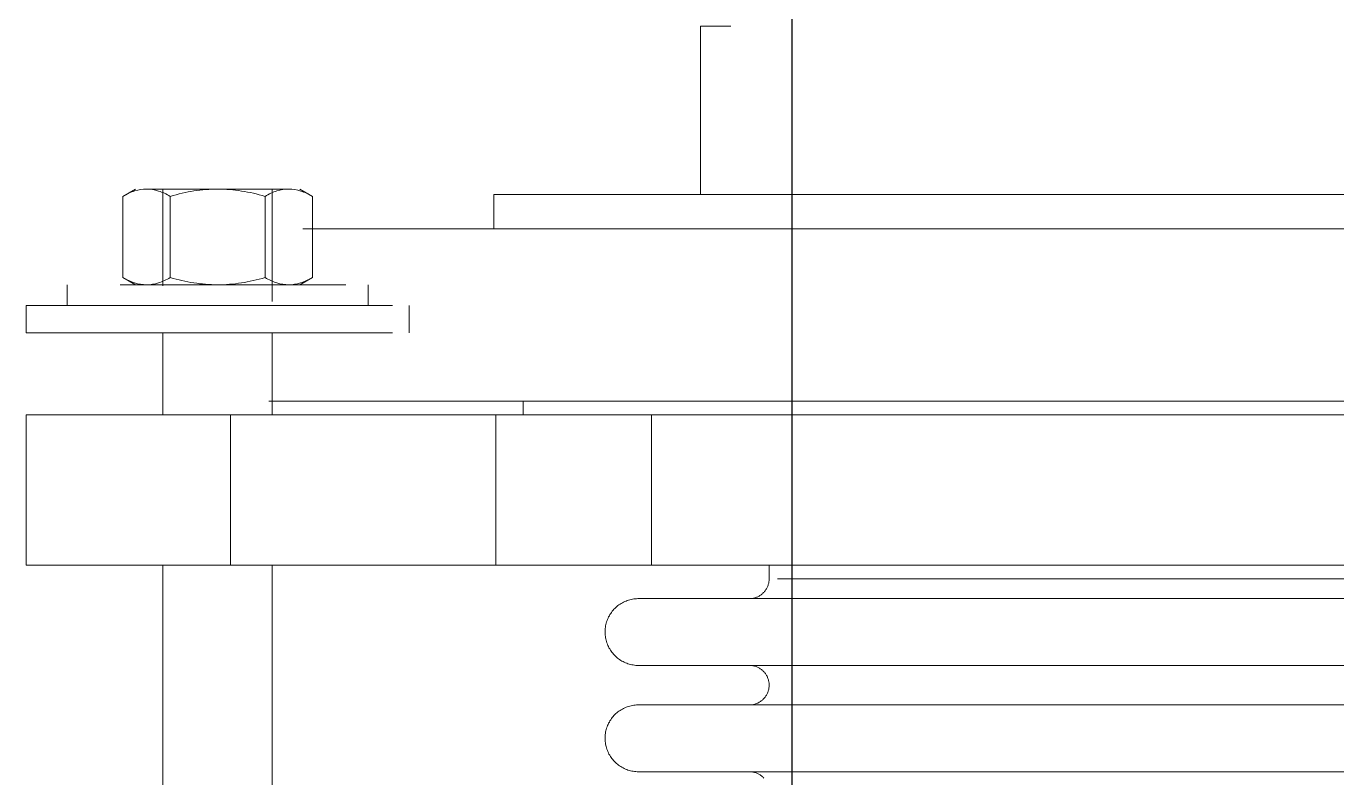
# Model space of a CAD drawing. Extents: x -76427 to 292734, y -42117 to 131250.
# Drawn here: x 12641.9 to 12794.1, y -36494.1 to -36406.8 of the extents above; entities that cross this region are included whole.
import ezdxf

# ---------------------------------------------------------------- set-up
doc = ezdxf.new("R2010")
doc.units = 0
doc.header["$LTSCALE"] = 10
for name, color, linetype, lineweight in [('XFM7P10PV$0$AP5B-SM-08-FNN-300-A(B)-LB1$0$A-GENM', 252, 'Continuous', 5), ('XFM7P10PV$0$AP5B-SM-08-FNN-300-A(B)-LB1$0$PVAC-SUS管', 252, 'Continuous', 5), ('XFM7P10PV$0$AP5B-SM-08-FNN-300-A(B)-LB1$0$PVAC-SUS管配件', 252, 'Continuous', 5), ('XFM7P10PV$0$AP5B-SM-08-FNN-300-A(B)-LB1$0$PVAC-SUS管附件', 252, 'Continuous', 5), ('XFM7P10PV$0$AP5B-SM-08-FNN-300-A(B)-LB1$0$管配件', 252, 'Continuous', 5), ('XFM7P10PV-200K$0$AP5B-SM-08-FNN-300-A(B)-LB1$0$A-GENM', 7, 'Continuous', 5), ('XFM7P10PV-200K$0$AP5B-SM-08-FNN-300-A(B)-LB1$0$PVAC-SUS管', 7, 'Continuous', 5), ('XFM7P10PV-200K$0$AP5B-SM-08-FNN-300-A(B)-LB1$0$PVAC-SUS管配件', 7, 'Continuous', 5), ('XFM7P10PV-200K$0$AP5B-SM-08-FNN-300-A(B)-LB1$0$PVAC-SUS管附件', 7, 'Continuous', 5), ('XFM7P10PV-200K$0$AP5B-SM-08-FNN-300-A(B)-LB1$0$管配件', 7, 'Continuous', 5)]:
    doc.layers.add(name, color=color, linetype=linetype, lineweight=lineweight)
doc.layers.add('XFM7P10PV$0$U-PV-PIPE-SUS', color=252, linetype='Continuous')
doc.layers.add('XFM7P10PV-200K$0$U-PV-PIPE-SUS', color=200, linetype='Continuous')

# ---------------------------------------------------------------- blocks, each defined once
blk = doc.blocks.new('XFM7P10PV-200K$0$AP5B-SM-08-FNN-300-A(B)-LB1$0$Flange_ JIS 10K - 標準-V21-LB1-PX-X')
at = {"layer": 'XFM7P10PV-200K$0$AP5B-SM-08-FNN-300-A(B)-LB1$0$管配件', "color": 216, "true_color": 0x800080}
for p, q in [((-4450.814, 15967.271), (-4450.814, 15966.871)), ((-4450.814, 15967.271), (-4439.999, 15967.271)), ((-4453.031, 15966.871), (-4439.999, 15966.871)), ((-4439.999, 15964.871), (-4453.426, 15964.871))]:
    blk.add_line(p, q, dxfattribs=at)
blk = doc.blocks.new('XFM7P10PV-200K$0$AP5B-SM-08-FNN-300-A(B)-LB1$0$不銹鋼軟接_150A - RFB-6x6-1677208-LB1-PX-X')
at = {"layer": 'XFM7P10PV-200K$0$AP5B-SM-08-FNN-300-A(B)-LB1$0$A-GENM', "color": 216, "true_color": 0x800080}
for p, q in [((-4454.974, 15967.334), (-4455.122, 15967.249)), ((-4454.847, 15967.334), (-4454.022, 15967.334)), ((-4454.661, 15967.334), (-4454.847, 15967.334)), ((-4454.657, 15967.334), (-4454.657, 15966.209)), ((-4454.339, 15967.334), (-4454.657, 15967.334)), ((-4454.657, 15967.334), (-4454.346, 15967.334)), ((-4454.339, 15967.334), (-4453.387, 15967.334)), ((-4454.297, 15967.334), (-4454.022, 15967.334)), ((-4454.022, 15967.334), (-4453.746, 15967.334)), ((-4454.022, 15967.334), (-4453.197, 15967.334)), ((-4453.699, 15967.334), (-4453.386, 15967.334)), ((-4453.387, 15966.03), (-4453.387, 15967.334)), ((-4453.197, 15967.334), (-4453.382, 15967.334)), ((-4452.922, 15967.249), (-4453.069, 15967.334)), ((-4455.122, 15966.307), (-4455.122, 15967.249)), ((-4454.572, 15967.249), (-4454.572, 15966.307)), ((-4453.472, 15967.249), (-4453.472, 15966.307)), ((-4452.922, 15967.249), (-4452.922, 15966.307)), ((-4455.122, 15966.307), (-4454.974, 15966.222)), ((-4453.069, 15966.222), (-4452.922, 15966.307)), ((-4455.768, 15966.222), (-4455.768, 15965.983)), ((-4453.812, 15966.222), (-4455.154, 15966.222)), ((-4454.276, 15966.222), (-4453.936, 15966.222)), ((-4454.022, 15966.222), (-4454.242, 15966.222)), ((-4454.022, 15966.222), (-4454.242, 15966.222)), ((-4453.746, 15966.222), (-4454.022, 15966.222)), ((-4453.224, 15966.222), (-4454.022, 15966.222)), ((-4453.936, 15966.222), (-4453.673, 15966.222)), ((-4452.534, 15966.222), (-4453.812, 15966.222)), ((-4453.386, 15966.222), (-4453.697, 15966.222)), ((-4453.651, 15966.222), (-4453.365, 15966.222)), ((-4453.307, 15966.222), (-4453.45, 15966.222)), ((-4453.383, 15966.222), (-4453.224, 15966.222)), ((-4453.35, 15966.222), (-4453.199, 15966.222)), ((-4452.275, 15965.983), (-4452.275, 15966.222)), ((-4456.244, 15965.983), (-4456.244, 15965.666)), ((-4455.662, 15965.983), (-4456.244, 15965.983)), ((-4455.896, 15965.983), (-4455.135, 15965.983)), ((-4451.99, 15965.983), (-4455.662, 15965.983)), ((-4455.154, 15965.983), (-4455.099, 15965.983)), ((-4451.799, 15965.666), (-4451.799, 15965.983)), ((-4456.244, 15965.666), (-4455.662, 15965.666)), ((-4455.278, 15965.666), (-4455.949, 15965.666)), ((-4455.662, 15965.666), (-4451.99, 15965.666)), ((-4454.657, 15965.666), (-4454.657, 15964.713)), ((-4453.387, 15964.713), (-4453.387, 15965.666)), ((-4450.476, 15964.871), (-4450.476, 15964.713)), ((-4456.244, 15964.713), (-4456.244, 15962.967)), ((-4453.872, 15964.713), (-4456.244, 15964.713)), ((-4450.791, 15964.713), (-4453.872, 15964.713)), ((-4453.872, 15964.713), (-4453.872, 15962.967)), ((-4448.986, 15964.713), (-4450.791, 15964.713)), ((-4450.791, 15964.713), (-4450.791, 15962.967)), ((-4431.826, 15964.714), (-4448.986, 15964.713)), ((-4448.986, 15964.713), (-4448.986, 15962.967)), ((-4456.244, 15962.967), (-4453.872, 15962.967)), ((-4454.657, 15962.967), (-4454.657, 15951.537)), ((-4453.872, 15962.967), (-4450.791, 15962.967)), ((-4453.387, 15951.537), (-4453.387, 15962.967)), ((-4450.791, 15962.967), (-4448.986, 15962.967)), ((-4448.986, 15962.967), (-4431.826, 15962.967)), ((-4447.619, 15962.967), (-4447.619, 15962.807)), ((-4447.522, 15962.807), (-4438.238, 15962.807)), ((-4441.055, 15962.578), (-4449.12, 15962.578)), ((-4449.12, 15961.802), (-4441.055, 15961.802)), ((-4441.055, 15961.344), (-4449.12, 15961.344)), ((-4449.12, 15960.568), (-4441.055, 15960.568))]:
    blk.add_line(p, q, dxfattribs=at)
at = {"layer": 'XFM7P10PV-200K$0$AP5B-SM-08-FNN-300-A(B)-LB1$0$A-GENM', "color": 216, "true_color": 0x800080, "flags": 128}
for points in [[(-4447.848, 15962.578), (-4447.839, 15962.578), (-4447.829, 15962.579), (-4447.82, 15962.58), (-4447.811, 15962.581), (-4447.802, 15962.583), (-4447.793, 15962.585), (-4447.784, 15962.587), (-4447.776, 15962.59), (-4447.767, 15962.593), (-4447.759, 15962.596), (-4447.75, 15962.6), (-4447.742, 15962.604), (-4447.734, 15962.608), (-4447.726, 15962.613), (-4447.718, 15962.618), (-4447.711, 15962.623), (-4447.704, 15962.629), (-4447.697, 15962.635), (-4447.69, 15962.641), (-4447.683, 15962.648), (-4447.677, 15962.654), (-4447.671, 15962.661), (-4447.665, 15962.668), (-4447.66, 15962.676), (-4447.655, 15962.683), (-4447.65, 15962.691), (-4447.646, 15962.699), (-4447.641, 15962.707), (-4447.638, 15962.716), (-4447.634, 15962.724), (-4447.631, 15962.733), (-4447.628, 15962.741), (-4447.626, 15962.75), (-4447.624, 15962.759), (-4447.622, 15962.768), (-4447.621, 15962.777), (-4447.62, 15962.786), (-4447.619, 15962.796), (-4447.619, 15962.805), (-4447.619, 15962.807)], [(-4449.136, 15961.802), (-4449.151, 15961.802), (-4449.167, 15961.803), (-4449.182, 15961.805), (-4449.197, 15961.807), (-4449.213, 15961.81), (-4449.228, 15961.813), (-4449.243, 15961.817), (-4449.258, 15961.822), (-4449.272, 15961.827), (-4449.287, 15961.833), (-4449.301, 15961.839), (-4449.315, 15961.846), (-4449.328, 15961.853), (-4449.342, 15961.861), (-4449.355, 15961.87), (-4449.367, 15961.879), (-4449.38, 15961.888), (-4449.391, 15961.898), (-4449.403, 15961.909), (-4449.414, 15961.92), (-4449.424, 15961.931), (-4449.435, 15961.943), (-4449.444, 15961.955), (-4449.453, 15961.967), (-4449.462, 15961.98), (-4449.47, 15961.994), (-4449.478, 15962.007), (-4449.485, 15962.021), (-4449.491, 15962.035), (-4449.497, 15962.049), (-4449.503, 15962.064), (-4449.507, 15962.079), (-4449.511, 15962.094), (-4449.515, 15962.109), (-4449.518, 15962.124), (-4449.52, 15962.139), (-4449.522, 15962.155), (-4449.523, 15962.17), (-4449.524, 15962.186), (-4449.523, 15962.201), (-4449.523, 15962.217), (-4449.521, 15962.232), (-4449.519, 15962.248), (-4449.517, 15962.263), (-4449.513, 15962.278), (-4449.51, 15962.293), (-4449.505, 15962.308), (-4449.5, 15962.323), (-4449.495, 15962.337), (-4449.488, 15962.351), (-4449.482, 15962.365), (-4449.474, 15962.379), (-4449.467, 15962.393), (-4449.458, 15962.406), (-4449.449, 15962.418), (-4449.44, 15962.431), (-4449.43, 15962.443), (-4449.42, 15962.454), (-4449.409, 15962.465), (-4449.398, 15962.476), (-4449.386, 15962.486), (-4449.374, 15962.496), (-4449.362, 15962.505), (-4449.349, 15962.514), (-4449.336, 15962.522), (-4449.322, 15962.53), (-4449.308, 15962.537), (-4449.294, 15962.544), (-4449.28, 15962.55), (-4449.266, 15962.556), (-4449.251, 15962.56), (-4449.236, 15962.565), (-4449.221, 15962.568), (-4449.206, 15962.572), (-4449.19, 15962.574), (-4449.175, 15962.576), (-4449.159, 15962.577), (-4449.144, 15962.578), (-4449.136, 15962.578)], [(-4440.791, 15962.578), (-4441.154, 15962.578), (-4441.516, 15962.578), (-4441.875, 15962.578), (-4442.231, 15962.578), (-4442.584, 15962.578), (-4442.932, 15962.578), (-4443.276, 15962.578), (-4443.614, 15962.578), (-4443.947, 15962.578), (-4444.273, 15962.578), (-4444.593, 15962.578), (-4444.905, 15962.578), (-4445.209, 15962.578), (-4445.505, 15962.578), (-4445.792, 15962.578), (-4446.07, 15962.578), (-4446.338, 15962.578), (-4446.596, 15962.578), (-4446.844, 15962.578), (-4447.08, 15962.578), (-4447.306, 15962.578), (-4447.519, 15962.578), (-4447.721, 15962.578), (-4447.91, 15962.578), (-4448.086, 15962.578), (-4448.25, 15962.578), (-4448.4, 15962.578), (-4448.537, 15962.578), (-4448.66, 15962.578), (-4448.77, 15962.578), (-4448.865, 15962.578), (-4448.946, 15962.578), (-4449.013, 15962.578), (-4449.065, 15962.578), (-4449.103, 15962.578), (-4449.127, 15962.578), (-4449.136, 15962.578)], [(-4449.136, 15962.578), (-4449.128, 15962.578), (-4449.106, 15962.578), (-4449.07, 15962.578), (-4449.019, 15962.578), (-4448.953, 15962.578), (-4448.874, 15962.578), (-4448.78, 15962.578), (-4448.672, 15962.578), (-4448.55, 15962.578), (-4448.414, 15962.578), (-4448.265, 15962.578), (-4448.103, 15962.578), (-4447.928, 15962.578), (-4447.74, 15962.578), (-4447.54, 15962.578), (-4447.327, 15962.578)], [(-4447.653, 15961.802), (-4447.847, 15961.802), (-4448.027, 15961.802), (-4448.195, 15961.802), (-4448.35, 15961.802), (-4448.492, 15961.802), (-4448.62, 15961.802), (-4448.734, 15961.802), (-4448.834, 15961.802), (-4448.92, 15961.802), (-4448.992, 15961.802), (-4449.049, 15961.802), (-4449.092, 15961.802), (-4449.12, 15961.802), (-4449.134, 15961.802), (-4449.136, 15961.802)], [(-4449.136, 15961.802), (-4449.128, 15961.802), (-4449.106, 15961.802), (-4449.07, 15961.802), (-4449.019, 15961.802), (-4448.953, 15961.802), (-4448.874, 15961.802), (-4448.78, 15961.802), (-4448.672, 15961.802), (-4448.55, 15961.802), (-4448.414, 15961.802), (-4448.265, 15961.802), (-4448.103, 15961.802), (-4447.928, 15961.802), (-4447.74, 15961.802), (-4447.54, 15961.802), (-4447.327, 15961.802), (-4447.103, 15961.802), (-4446.868, 15961.802), (-4446.621, 15961.802), (-4446.364, 15961.802), (-4446.097, 15961.802), (-4445.82, 15961.802), (-4445.534, 15961.802), (-4445.239, 15961.802), (-4444.935, 15961.802), (-4444.624, 15961.802), (-4444.305, 15961.802), (-4443.979, 15961.802), (-4443.647, 15961.802), (-4443.309, 15961.802), (-4442.966, 15961.802), (-4442.618, 15961.802), (-4442.266, 15961.802), (-4441.91, 15961.802), (-4441.552, 15961.802), (-4441.19, 15961.802), (-4440.827, 15961.802)], [(-4447.848, 15961.344), (-4447.839, 15961.344), (-4447.829, 15961.344), (-4447.82, 15961.345), (-4447.811, 15961.346), (-4447.802, 15961.348), (-4447.793, 15961.35), (-4447.784, 15961.352), (-4447.776, 15961.355), (-4447.767, 15961.358), (-4447.759, 15961.362), (-4447.75, 15961.365), (-4447.742, 15961.369), (-4447.734, 15961.374), (-4447.726, 15961.379), (-4447.718, 15961.384), (-4447.711, 15961.389), (-4447.704, 15961.395), (-4447.697, 15961.4), (-4447.69, 15961.407), (-4447.683, 15961.413), (-4447.677, 15961.42), (-4447.671, 15961.427), (-4447.665, 15961.434), (-4447.66, 15961.441), (-4447.655, 15961.449), (-4447.65, 15961.457), (-4447.646, 15961.465), (-4447.641, 15961.473), (-4447.638, 15961.481), (-4447.634, 15961.49), (-4447.631, 15961.498), (-4447.628, 15961.507), (-4447.626, 15961.516), (-4447.624, 15961.525), (-4447.622, 15961.534), (-4447.621, 15961.543), (-4447.62, 15961.552), (-4447.619, 15961.561), (-4447.619, 15961.57), (-4447.619, 15961.579), (-4447.619, 15961.589), (-4447.62, 15961.598), (-4447.621, 15961.607), (-4447.623, 15961.616), (-4447.625, 15961.625), (-4447.627, 15961.634), (-4447.629, 15961.643), (-4447.632, 15961.651), (-4447.636, 15961.66), (-4447.639, 15961.668), (-4447.643, 15961.676), (-4447.648, 15961.685), (-4447.652, 15961.692), (-4447.657, 15961.7), (-4447.662, 15961.708), (-4447.668, 15961.715), (-4447.674, 15961.722), (-4447.68, 15961.729), (-4447.686, 15961.735), (-4447.693, 15961.742), (-4447.7, 15961.748), (-4447.707, 15961.754), (-4447.714, 15961.759), (-4447.722, 15961.764), (-4447.73, 15961.769), (-4447.738, 15961.774), (-4447.746, 15961.778), (-4447.754, 15961.782), (-4447.762, 15961.786), (-4447.771, 15961.789), (-4447.78, 15961.792), (-4447.789, 15961.794), (-4447.797, 15961.796), (-4447.806, 15961.798), (-4447.815, 15961.8), (-4447.825, 15961.801), (-4447.834, 15961.802), (-4447.843, 15961.802), (-4447.848, 15961.802)], [(-4449.136, 15960.568), (-4449.151, 15960.568), (-4449.167, 15960.569), (-4449.182, 15960.57), (-4449.197, 15960.573), (-4449.213, 15960.575), (-4449.228, 15960.579), (-4449.243, 15960.583), (-4449.258, 15960.587), (-4449.272, 15960.592), (-4449.287, 15960.598), (-4449.301, 15960.605), (-4449.315, 15960.611), (-4449.328, 15960.619), (-4449.342, 15960.627), (-4449.355, 15960.635), (-4449.367, 15960.644), (-4449.38, 15960.654), (-4449.391, 15960.664), (-4449.403, 15960.674), (-4449.414, 15960.685), (-4449.424, 15960.697), (-4449.435, 15960.708), (-4449.444, 15960.721), (-4449.453, 15960.733), (-4449.462, 15960.746), (-4449.47, 15960.759), (-4449.478, 15960.773), (-4449.485, 15960.787), (-4449.491, 15960.801), (-4449.497, 15960.815), (-4449.503, 15960.83), (-4449.507, 15960.844), (-4449.511, 15960.859), (-4449.515, 15960.874), (-4449.518, 15960.89), (-4449.52, 15960.905), (-4449.522, 15960.92), (-4449.523, 15960.936), (-4449.524, 15960.951), (-4449.523, 15960.967), (-4449.523, 15960.982), (-4449.521, 15960.998), (-4449.519, 15961.013), (-4449.517, 15961.029), (-4449.513, 15961.044), (-4449.51, 15961.059), (-4449.505, 15961.074), (-4449.5, 15961.088), (-4449.495, 15961.103), (-4449.488, 15961.117), (-4449.482, 15961.131), (-4449.474, 15961.145), (-4449.467, 15961.158), (-4449.458, 15961.171), (-4449.449, 15961.184), (-4449.44, 15961.196), (-4449.43, 15961.208), (-4449.42, 15961.22), (-4449.409, 15961.231), (-4449.398, 15961.242), (-4449.386, 15961.252), (-4449.374, 15961.262), (-4449.362, 15961.271), (-4449.349, 15961.28), (-4449.336, 15961.288), (-4449.322, 15961.296), (-4449.308, 15961.303), (-4449.294, 15961.31), (-4449.28, 15961.316), (-4449.266, 15961.321), (-4449.251, 15961.326), (-4449.236, 15961.33), (-4449.221, 15961.334), (-4449.206, 15961.337), (-4449.19, 15961.34), (-4449.175, 15961.342), (-4449.159, 15961.343), (-4449.144, 15961.343), (-4449.136, 15961.344)], [(-4440.791, 15961.344), (-4441.154, 15961.344), (-4441.516, 15961.344), (-4441.875, 15961.344), (-4442.231, 15961.344), (-4442.584, 15961.344), (-4442.932, 15961.344), (-4443.276, 15961.344), (-4443.614, 15961.344), (-4443.947, 15961.344), (-4444.273, 15961.344), (-4444.593, 15961.344), (-4444.905, 15961.344), (-4445.209, 15961.344), (-4445.505, 15961.344), (-4445.792, 15961.344), (-4446.07, 15961.344), (-4446.338, 15961.344), (-4446.596, 15961.344), (-4446.844, 15961.344), (-4447.08, 15961.344), (-4447.306, 15961.344), (-4447.519, 15961.344), (-4447.721, 15961.344), (-4447.91, 15961.344), (-4448.086, 15961.344), (-4448.25, 15961.344), (-4448.4, 15961.344), (-4448.537, 15961.344), (-4448.66, 15961.344), (-4448.77, 15961.344), (-4448.865, 15961.344), (-4448.946, 15961.344), (-4449.013, 15961.344), (-4449.065, 15961.344), (-4449.103, 15961.344), (-4449.127, 15961.344), (-4449.136, 15961.344)], [(-4449.136, 15961.344), (-4449.128, 15961.344), (-4449.106, 15961.344), (-4449.07, 15961.344), (-4449.019, 15961.344), (-4448.953, 15961.344), (-4448.874, 15961.344), (-4448.78, 15961.344), (-4448.672, 15961.344), (-4448.55, 15961.344), (-4448.414, 15961.344), (-4448.265, 15961.344), (-4448.103, 15961.344), (-4447.928, 15961.344), (-4447.74, 15961.344)], [(-4447.653, 15960.568), (-4447.847, 15960.568), (-4448.027, 15960.568), (-4448.195, 15960.568), (-4448.35, 15960.568), (-4448.492, 15960.568), (-4448.62, 15960.568), (-4448.734, 15960.568), (-4448.834, 15960.568), (-4448.92, 15960.568), (-4448.992, 15960.568), (-4449.049, 15960.568), (-4449.092, 15960.568), (-4449.12, 15960.568), (-4449.134, 15960.568), (-4449.136, 15960.568)], [(-4449.136, 15960.568), (-4449.128, 15960.568), (-4449.106, 15960.568), (-4449.07, 15960.568), (-4449.019, 15960.568), (-4448.953, 15960.568), (-4448.874, 15960.568), (-4448.78, 15960.568), (-4448.672, 15960.568), (-4448.55, 15960.568), (-4448.414, 15960.568), (-4448.265, 15960.568), (-4448.103, 15960.568), (-4447.928, 15960.568), (-4447.74, 15960.568), (-4447.54, 15960.568), (-4447.327, 15960.568), (-4447.103, 15960.568), (-4446.868, 15960.568), (-4446.621, 15960.568), (-4446.364, 15960.568), (-4446.097, 15960.568), (-4445.82, 15960.568), (-4445.534, 15960.568), (-4445.239, 15960.568), (-4444.935, 15960.568), (-4444.624, 15960.568), (-4444.305, 15960.568), (-4443.979, 15960.568), (-4443.647, 15960.568), (-4443.309, 15960.568), (-4442.966, 15960.568), (-4442.618, 15960.568), (-4442.266, 15960.568), (-4441.91, 15960.568), (-4441.552, 15960.568), (-4441.19, 15960.568), (-4440.827, 15960.568)], [(-4447.68, 15960.494), (-4447.686, 15960.501), (-4447.693, 15960.507), (-4447.7, 15960.513), (-4447.707, 15960.519), (-4447.714, 15960.525), (-4447.722, 15960.53), (-4447.73, 15960.535), (-4447.738, 15960.539), (-4447.746, 15960.544), (-4447.754, 15960.548), (-4447.762, 15960.551), (-4447.771, 15960.554), (-4447.78, 15960.557), (-4447.789, 15960.56), (-4447.797, 15960.562), (-4447.806, 15960.564), (-4447.815, 15960.565), (-4447.825, 15960.566), (-4447.834, 15960.567), (-4447.843, 15960.568), (-4447.848, 15960.568)]]:
    blk.add_lwpolyline(points, dxfattribs=at)
at = {"layer": 'XFM7P10PV-200K$0$AP5B-SM-08-FNN-300-A(B)-LB1$0$A-GENM', "color": 216, "true_color": 0x800080}
for points in [[(-4455.122, 15967.249), (-4455.076, 15967.277), (-4454.985, 15967.318), (-4454.893, 15967.333), (-4454.847, 15967.334)], [(-4454.847, 15967.334), (-4454.8, 15967.333), (-4454.707, 15967.318), (-4454.616, 15967.276), (-4454.572, 15967.249)], [(-4454.572, 15967.249), (-4454.48, 15967.277), (-4454.298, 15967.318), (-4454.114, 15967.333), (-4454.022, 15967.334)], [(-4454.022, 15967.334), (-4453.928, 15967.333), (-4453.743, 15967.318), (-4453.561, 15967.276), (-4453.472, 15967.249)], [(-4453.472, 15967.249), (-4453.426, 15967.277), (-4453.335, 15967.318), (-4453.243, 15967.333), (-4453.197, 15967.334)], [(-4453.197, 15967.334), (-4453.15, 15967.333), (-4453.057, 15967.318), (-4452.967, 15967.276), (-4452.922, 15967.249)], [(-4454.847, 15966.222), (-4454.893, 15966.223), (-4454.986, 15966.238), (-4455.077, 15966.279), (-4455.122, 15966.307)], [(-4454.572, 15966.307), (-4454.617, 15966.279), (-4454.709, 15966.238), (-4454.801, 15966.222), (-4454.847, 15966.222)], [(-4454.022, 15966.222), (-4454.115, 15966.223), (-4454.301, 15966.238), (-4454.482, 15966.279), (-4454.572, 15966.307)], [(-4453.472, 15966.307), (-4453.563, 15966.279), (-4453.746, 15966.238), (-4453.93, 15966.222), (-4454.022, 15966.222)], [(-4453.197, 15966.222), (-4453.244, 15966.223), (-4453.336, 15966.238), (-4453.427, 15966.279), (-4453.472, 15966.307)], [(-4452.922, 15966.307), (-4452.967, 15966.279), (-4453.059, 15966.238), (-4453.151, 15966.222), (-4453.197, 15966.222)]]:
    blk.add_open_spline(points, degree=3, dxfattribs=at)
blk = doc.blocks.new('XFM7P10PV-200K$0$AP5B-SM-08-FNN-300-A(B)-LB1$0$不銹鋼軟接_150A - 標準-1677211-LB1-PX-X')
blk.add_blockref('XFM7P10PV-200K$0$AP5B-SM-08-FNN-300-A(B)-LB1$0$不銹鋼軟接_150A - RFB-6x6-1677208-LB1-PX-X', (0, 0))
blk = doc.blocks.new('XFM7P10PV-200K')
at = {"layer": 'XFM7P10PV-200K$0$AP5B-SM-08-FNN-300-A(B)-LB1$0$PVAC-SUS管', "color": 216, "true_color": 0x800080}
for q in [(12720.2, -36426.33, 0), (12723.72, -36406.79, 0)]:
    blk.add_line((12720.2, -36406.79, 0), q, dxfattribs=at)
at = {"layer": 'XFM7P10PV-200K$0$U-PV-PIPE-SUS'}
blk.add_line((12730.84, -36782.37), (12730.84, -36114.29), dxfattribs=at)
at = {"layer": 'XFM7P10PV-200K$0$AP5B-SM-08-FNN-300-A(B)-LB1$0$PVAC-SUS管配件', "color": 216, "true_color": 0x800080, "xscale": 10, "yscale": 10, "zscale": 10}
blk.add_blockref('XFM7P10PV-200K$0$AP5B-SM-08-FNN-300-A(B)-LB1$0$Flange_ JIS 10K - 標準-V21-LB1-PX-X', (57204.34, -196099.04, 0), dxfattribs=at)
at = {"layer": 'XFM7P10PV-200K$0$AP5B-SM-08-FNN-300-A(B)-LB1$0$PVAC-SUS管附件', "color": 216, "true_color": 0x800080, "xscale": 10, "yscale": 10, "zscale": 10}
blk.add_blockref('XFM7P10PV-200K$0$AP5B-SM-08-FNN-300-A(B)-LB1$0$不銹鋼軟接_150A - 標準-1677211-LB1-PX-X', (57204.34, -196099.04, 0), dxfattribs=at)
blk = doc.blocks.new('XFM7P10PV$0$AP5B-SM-08-FNN-300-A(B)-LB1$0$Flange_ JIS 10K - 標準-V21-LB1-PX-X')
at = {"layer": 'XFM7P10PV$0$AP5B-SM-08-FNN-300-A(B)-LB1$0$管配件', "color": 216, "true_color": 0x800080}
for p, q in [((-4450.814, 15967.271), (-4450.814, 15966.871)), ((-4450.814, 15967.271), (-4439.999, 15967.271)), ((-4453.031, 15966.871), (-4439.999, 15966.871)), ((-4439.999, 15964.871), (-4453.426, 15964.871))]:
    blk.add_line(p, q, dxfattribs=at)
blk = doc.blocks.new('XFM7P10PV$0$AP5B-SM-08-FNN-300-A(B)-LB1$0$不銹鋼軟接_150A - RFB-6x6-1677208-LB1-PX-X')
at = {"layer": 'XFM7P10PV$0$AP5B-SM-08-FNN-300-A(B)-LB1$0$A-GENM', "color": 216, "true_color": 0x800080}
for p, q in [((-4454.974, 15967.334), (-4455.122, 15967.249)), ((-4454.847, 15967.334), (-4454.022, 15967.334)), ((-4454.661, 15967.334), (-4454.847, 15967.334)), ((-4454.657, 15967.334), (-4454.657, 15966.209)), ((-4454.339, 15967.334), (-4454.657, 15967.334)), ((-4454.657, 15967.334), (-4454.346, 15967.334)), ((-4454.339, 15967.334), (-4453.387, 15967.334)), ((-4454.297, 15967.334), (-4454.022, 15967.334)), ((-4454.022, 15967.334), (-4453.746, 15967.334)), ((-4454.022, 15967.334), (-4453.197, 15967.334)), ((-4453.699, 15967.334), (-4453.386, 15967.334)), ((-4453.387, 15966.03), (-4453.387, 15967.334)), ((-4453.197, 15967.334), (-4453.382, 15967.334)), ((-4452.922, 15967.249), (-4453.069, 15967.334)), ((-4455.122, 15966.307), (-4455.122, 15967.249)), ((-4454.572, 15967.249), (-4454.572, 15966.307)), ((-4453.472, 15967.249), (-4453.472, 15966.307)), ((-4452.922, 15967.249), (-4452.922, 15966.307)), ((-4455.122, 15966.307), (-4454.974, 15966.222)), ((-4453.069, 15966.222), (-4452.922, 15966.307)), ((-4455.768, 15966.222), (-4455.768, 15965.983)), ((-4453.812, 15966.222), (-4455.154, 15966.222)), ((-4454.276, 15966.222), (-4453.936, 15966.222)), ((-4454.022, 15966.222), (-4454.242, 15966.222)), ((-4454.022, 15966.222), (-4454.242, 15966.222)), ((-4453.746, 15966.222), (-4454.022, 15966.222)), ((-4453.224, 15966.222), (-4454.022, 15966.222)), ((-4453.936, 15966.222), (-4453.673, 15966.222)), ((-4452.534, 15966.222), (-4453.812, 15966.222)), ((-4453.386, 15966.222), (-4453.697, 15966.222)), ((-4453.651, 15966.222), (-4453.365, 15966.222)), ((-4453.307, 15966.222), (-4453.45, 15966.222)), ((-4453.383, 15966.222), (-4453.224, 15966.222)), ((-4453.35, 15966.222), (-4453.199, 15966.222)), ((-4452.275, 15965.983), (-4452.275, 15966.222)), ((-4456.244, 15965.983), (-4456.244, 15965.666)), ((-4455.662, 15965.983), (-4456.244, 15965.983)), ((-4455.896, 15965.983), (-4455.135, 15965.983)), ((-4451.99, 15965.983), (-4455.662, 15965.983)), ((-4455.154, 15965.983), (-4455.099, 15965.983)), ((-4451.799, 15965.666), (-4451.799, 15965.983)), ((-4456.244, 15965.666), (-4455.662, 15965.666)), ((-4455.278, 15965.666), (-4455.949, 15965.666)), ((-4455.662, 15965.666), (-4451.99, 15965.666)), ((-4454.657, 15965.666), (-4454.657, 15964.713)), ((-4453.387, 15964.713), (-4453.387, 15965.666)), ((-4450.476, 15964.871), (-4450.476, 15964.713)), ((-4456.244, 15964.713), (-4456.244, 15962.967)), ((-4453.872, 15964.713), (-4456.244, 15964.713)), ((-4450.791, 15964.713), (-4453.872, 15964.713)), ((-4453.872, 15964.713), (-4453.872, 15962.967)), ((-4448.986, 15964.713), (-4450.791, 15964.713)), ((-4450.791, 15964.713), (-4450.791, 15962.967)), ((-4431.826, 15964.714), (-4448.986, 15964.713)), ((-4448.986, 15964.713), (-4448.986, 15962.967)), ((-4456.244, 15962.967), (-4453.872, 15962.967)), ((-4454.657, 15962.967), (-4454.657, 15951.537)), ((-4453.872, 15962.967), (-4450.791, 15962.967)), ((-4453.387, 15951.537), (-4453.387, 15962.967)), ((-4450.791, 15962.967), (-4448.986, 15962.967)), ((-4448.986, 15962.967), (-4431.826, 15962.967)), ((-4447.619, 15962.967), (-4447.619, 15962.807)), ((-4447.522, 15962.807), (-4438.238, 15962.807)), ((-4441.055, 15962.578), (-4449.12, 15962.578)), ((-4449.12, 15961.802), (-4441.055, 15961.802)), ((-4441.055, 15961.344), (-4449.12, 15961.344)), ((-4449.12, 15960.568), (-4441.055, 15960.568))]:
    blk.add_line(p, q, dxfattribs=at)
at = {"layer": 'XFM7P10PV$0$AP5B-SM-08-FNN-300-A(B)-LB1$0$A-GENM', "color": 216, "true_color": 0x800080, "flags": 128}
for points in [[(-4447.848, 15962.578), (-4447.839, 15962.578), (-4447.829, 15962.579), (-4447.82, 15962.58), (-4447.811, 15962.581), (-4447.802, 15962.583), (-4447.793, 15962.585), (-4447.784, 15962.587), (-4447.776, 15962.59), (-4447.767, 15962.593), (-4447.759, 15962.596), (-4447.75, 15962.6), (-4447.742, 15962.604), (-4447.734, 15962.608), (-4447.726, 15962.613), (-4447.718, 15962.618), (-4447.711, 15962.623), (-4447.704, 15962.629), (-4447.697, 15962.635), (-4447.69, 15962.641), (-4447.683, 15962.648), (-4447.677, 15962.654), (-4447.671, 15962.661), (-4447.665, 15962.668), (-4447.66, 15962.676), (-4447.655, 15962.683), (-4447.65, 15962.691), (-4447.646, 15962.699), (-4447.641, 15962.707), (-4447.638, 15962.716), (-4447.634, 15962.724), (-4447.631, 15962.733), (-4447.628, 15962.741), (-4447.626, 15962.75), (-4447.624, 15962.759), (-4447.622, 15962.768), (-4447.621, 15962.777), (-4447.62, 15962.786), (-4447.619, 15962.796), (-4447.619, 15962.805), (-4447.619, 15962.807)], [(-4449.136, 15961.802), (-4449.151, 15961.802), (-4449.167, 15961.803), (-4449.182, 15961.805), (-4449.197, 15961.807), (-4449.213, 15961.81), (-4449.228, 15961.813), (-4449.243, 15961.817), (-4449.258, 15961.822), (-4449.272, 15961.827), (-4449.287, 15961.833), (-4449.301, 15961.839), (-4449.315, 15961.846), (-4449.328, 15961.853), (-4449.342, 15961.861), (-4449.355, 15961.87), (-4449.367, 15961.879), (-4449.38, 15961.888), (-4449.391, 15961.898), (-4449.403, 15961.909), (-4449.414, 15961.92), (-4449.424, 15961.931), (-4449.435, 15961.943), (-4449.444, 15961.955), (-4449.453, 15961.967), (-4449.462, 15961.98), (-4449.47, 15961.994), (-4449.478, 15962.007), (-4449.485, 15962.021), (-4449.491, 15962.035), (-4449.497, 15962.049), (-4449.503, 15962.064), (-4449.507, 15962.079), (-4449.511, 15962.094), (-4449.515, 15962.109), (-4449.518, 15962.124), (-4449.52, 15962.139), (-4449.522, 15962.155), (-4449.523, 15962.17), (-4449.524, 15962.186), (-4449.523, 15962.201), (-4449.523, 15962.217), (-4449.521, 15962.232), (-4449.519, 15962.248), (-4449.517, 15962.263), (-4449.513, 15962.278), (-4449.51, 15962.293), (-4449.505, 15962.308), (-4449.5, 15962.323), (-4449.495, 15962.337), (-4449.488, 15962.351), (-4449.482, 15962.365), (-4449.474, 15962.379), (-4449.467, 15962.393), (-4449.458, 15962.406), (-4449.449, 15962.418), (-4449.44, 15962.431), (-4449.43, 15962.443), (-4449.42, 15962.454), (-4449.409, 15962.465), (-4449.398, 15962.476), (-4449.386, 15962.486), (-4449.374, 15962.496), (-4449.362, 15962.505), (-4449.349, 15962.514), (-4449.336, 15962.522), (-4449.322, 15962.53), (-4449.308, 15962.537), (-4449.294, 15962.544), (-4449.28, 15962.55), (-4449.266, 15962.556), (-4449.251, 15962.56), (-4449.236, 15962.565), (-4449.221, 15962.568), (-4449.206, 15962.572), (-4449.19, 15962.574), (-4449.175, 15962.576), (-4449.159, 15962.577), (-4449.144, 15962.578), (-4449.136, 15962.578)], [(-4440.791, 15962.578), (-4441.154, 15962.578), (-4441.516, 15962.578), (-4441.875, 15962.578), (-4442.231, 15962.578), (-4442.584, 15962.578), (-4442.932, 15962.578), (-4443.276, 15962.578), (-4443.614, 15962.578), (-4443.947, 15962.578), (-4444.273, 15962.578), (-4444.593, 15962.578), (-4444.905, 15962.578), (-4445.209, 15962.578), (-4445.505, 15962.578), (-4445.792, 15962.578), (-4446.07, 15962.578), (-4446.338, 15962.578), (-4446.596, 15962.578), (-4446.844, 15962.578), (-4447.08, 15962.578), (-4447.306, 15962.578), (-4447.519, 15962.578), (-4447.721, 15962.578), (-4447.91, 15962.578), (-4448.086, 15962.578), (-4448.25, 15962.578), (-4448.4, 15962.578), (-4448.537, 15962.578), (-4448.66, 15962.578), (-4448.77, 15962.578), (-4448.865, 15962.578), (-4448.946, 15962.578), (-4449.013, 15962.578), (-4449.065, 15962.578), (-4449.103, 15962.578), (-4449.127, 15962.578), (-4449.136, 15962.578)], [(-4449.136, 15962.578), (-4449.128, 15962.578), (-4449.106, 15962.578), (-4449.07, 15962.578), (-4449.019, 15962.578), (-4448.953, 15962.578), (-4448.874, 15962.578), (-4448.78, 15962.578), (-4448.672, 15962.578), (-4448.55, 15962.578), (-4448.414, 15962.578), (-4448.265, 15962.578), (-4448.103, 15962.578), (-4447.928, 15962.578), (-4447.74, 15962.578), (-4447.54, 15962.578), (-4447.327, 15962.578)], [(-4447.653, 15961.802), (-4447.847, 15961.802), (-4448.027, 15961.802), (-4448.195, 15961.802), (-4448.35, 15961.802), (-4448.492, 15961.802), (-4448.62, 15961.802), (-4448.734, 15961.802), (-4448.834, 15961.802), (-4448.92, 15961.802), (-4448.992, 15961.802), (-4449.049, 15961.802), (-4449.092, 15961.802), (-4449.12, 15961.802), (-4449.134, 15961.802), (-4449.136, 15961.802)], [(-4449.136, 15961.802), (-4449.128, 15961.802), (-4449.106, 15961.802), (-4449.07, 15961.802), (-4449.019, 15961.802), (-4448.953, 15961.802), (-4448.874, 15961.802), (-4448.78, 15961.802), (-4448.672, 15961.802), (-4448.55, 15961.802), (-4448.414, 15961.802), (-4448.265, 15961.802), (-4448.103, 15961.802), (-4447.928, 15961.802), (-4447.74, 15961.802), (-4447.54, 15961.802), (-4447.327, 15961.802), (-4447.103, 15961.802), (-4446.868, 15961.802), (-4446.621, 15961.802), (-4446.364, 15961.802), (-4446.097, 15961.802), (-4445.82, 15961.802), (-4445.534, 15961.802), (-4445.239, 15961.802), (-4444.935, 15961.802), (-4444.624, 15961.802), (-4444.305, 15961.802), (-4443.979, 15961.802), (-4443.647, 15961.802), (-4443.309, 15961.802), (-4442.966, 15961.802), (-4442.618, 15961.802), (-4442.266, 15961.802), (-4441.91, 15961.802), (-4441.552, 15961.802), (-4441.19, 15961.802), (-4440.827, 15961.802)], [(-4447.848, 15961.344), (-4447.839, 15961.344), (-4447.829, 15961.344), (-4447.82, 15961.345), (-4447.811, 15961.346), (-4447.802, 15961.348), (-4447.793, 15961.35), (-4447.784, 15961.352), (-4447.776, 15961.355), (-4447.767, 15961.358), (-4447.759, 15961.362), (-4447.75, 15961.365), (-4447.742, 15961.369), (-4447.734, 15961.374), (-4447.726, 15961.379), (-4447.718, 15961.384), (-4447.711, 15961.389), (-4447.704, 15961.395), (-4447.697, 15961.4), (-4447.69, 15961.407), (-4447.683, 15961.413), (-4447.677, 15961.42), (-4447.671, 15961.427), (-4447.665, 15961.434), (-4447.66, 15961.441), (-4447.655, 15961.449), (-4447.65, 15961.457), (-4447.646, 15961.465), (-4447.641, 15961.473), (-4447.638, 15961.481), (-4447.634, 15961.49), (-4447.631, 15961.498), (-4447.628, 15961.507), (-4447.626, 15961.516), (-4447.624, 15961.525), (-4447.622, 15961.534), (-4447.621, 15961.543), (-4447.62, 15961.552), (-4447.619, 15961.561), (-4447.619, 15961.57), (-4447.619, 15961.579), (-4447.619, 15961.589), (-4447.62, 15961.598), (-4447.621, 15961.607), (-4447.623, 15961.616), (-4447.625, 15961.625), (-4447.627, 15961.634), (-4447.629, 15961.643), (-4447.632, 15961.651), (-4447.636, 15961.66), (-4447.639, 15961.668), (-4447.643, 15961.676), (-4447.648, 15961.685), (-4447.652, 15961.692), (-4447.657, 15961.7), (-4447.662, 15961.708), (-4447.668, 15961.715), (-4447.674, 15961.722), (-4447.68, 15961.729), (-4447.686, 15961.735), (-4447.693, 15961.742), (-4447.7, 15961.748), (-4447.707, 15961.754), (-4447.714, 15961.759), (-4447.722, 15961.764), (-4447.73, 15961.769), (-4447.738, 15961.774), (-4447.746, 15961.778), (-4447.754, 15961.782), (-4447.762, 15961.786), (-4447.771, 15961.789), (-4447.78, 15961.792), (-4447.789, 15961.794), (-4447.797, 15961.796), (-4447.806, 15961.798), (-4447.815, 15961.8), (-4447.825, 15961.801), (-4447.834, 15961.802), (-4447.843, 15961.802), (-4447.848, 15961.802)], [(-4449.136, 15960.568), (-4449.151, 15960.568), (-4449.167, 15960.569), (-4449.182, 15960.57), (-4449.197, 15960.573), (-4449.213, 15960.575), (-4449.228, 15960.579), (-4449.243, 15960.583), (-4449.258, 15960.587), (-4449.272, 15960.592), (-4449.287, 15960.598), (-4449.301, 15960.605), (-4449.315, 15960.611), (-4449.328, 15960.619), (-4449.342, 15960.627), (-4449.355, 15960.635), (-4449.367, 15960.644), (-4449.38, 15960.654), (-4449.391, 15960.664), (-4449.403, 15960.674), (-4449.414, 15960.685), (-4449.424, 15960.697), (-4449.435, 15960.708), (-4449.444, 15960.721), (-4449.453, 15960.733), (-4449.462, 15960.746), (-4449.47, 15960.759), (-4449.478, 15960.773), (-4449.485, 15960.787), (-4449.491, 15960.801), (-4449.497, 15960.815), (-4449.503, 15960.83), (-4449.507, 15960.844), (-4449.511, 15960.859), (-4449.515, 15960.874), (-4449.518, 15960.89), (-4449.52, 15960.905), (-4449.522, 15960.92), (-4449.523, 15960.936), (-4449.524, 15960.951), (-4449.523, 15960.967), (-4449.523, 15960.982), (-4449.521, 15960.998), (-4449.519, 15961.013), (-4449.517, 15961.029), (-4449.513, 15961.044), (-4449.51, 15961.059), (-4449.505, 15961.074), (-4449.5, 15961.088), (-4449.495, 15961.103), (-4449.488, 15961.117), (-4449.482, 15961.131), (-4449.474, 15961.145), (-4449.467, 15961.158), (-4449.458, 15961.171), (-4449.449, 15961.184), (-4449.44, 15961.196), (-4449.43, 15961.208), (-4449.42, 15961.22), (-4449.409, 15961.231), (-4449.398, 15961.242), (-4449.386, 15961.252), (-4449.374, 15961.262), (-4449.362, 15961.271), (-4449.349, 15961.28), (-4449.336, 15961.288), (-4449.322, 15961.296), (-4449.308, 15961.303), (-4449.294, 15961.31), (-4449.28, 15961.316), (-4449.266, 15961.321), (-4449.251, 15961.326), (-4449.236, 15961.33), (-4449.221, 15961.334), (-4449.206, 15961.337), (-4449.19, 15961.34), (-4449.175, 15961.342), (-4449.159, 15961.343), (-4449.144, 15961.343), (-4449.136, 15961.344)], [(-4440.791, 15961.344), (-4441.154, 15961.344), (-4441.516, 15961.344), (-4441.875, 15961.344), (-4442.231, 15961.344), (-4442.584, 15961.344), (-4442.932, 15961.344), (-4443.276, 15961.344), (-4443.614, 15961.344), (-4443.947, 15961.344), (-4444.273, 15961.344), (-4444.593, 15961.344), (-4444.905, 15961.344), (-4445.209, 15961.344), (-4445.505, 15961.344), (-4445.792, 15961.344), (-4446.07, 15961.344), (-4446.338, 15961.344), (-4446.596, 15961.344), (-4446.844, 15961.344), (-4447.08, 15961.344), (-4447.306, 15961.344), (-4447.519, 15961.344), (-4447.721, 15961.344), (-4447.91, 15961.344), (-4448.086, 15961.344), (-4448.25, 15961.344), (-4448.4, 15961.344), (-4448.537, 15961.344), (-4448.66, 15961.344), (-4448.77, 15961.344), (-4448.865, 15961.344), (-4448.946, 15961.344), (-4449.013, 15961.344), (-4449.065, 15961.344), (-4449.103, 15961.344), (-4449.127, 15961.344), (-4449.136, 15961.344)], [(-4449.136, 15961.344), (-4449.128, 15961.344), (-4449.106, 15961.344), (-4449.07, 15961.344), (-4449.019, 15961.344), (-4448.953, 15961.344), (-4448.874, 15961.344), (-4448.78, 15961.344), (-4448.672, 15961.344), (-4448.55, 15961.344), (-4448.414, 15961.344), (-4448.265, 15961.344), (-4448.103, 15961.344), (-4447.928, 15961.344), (-4447.74, 15961.344)], [(-4447.653, 15960.568), (-4447.847, 15960.568), (-4448.027, 15960.568), (-4448.195, 15960.568), (-4448.35, 15960.568), (-4448.492, 15960.568), (-4448.62, 15960.568), (-4448.734, 15960.568), (-4448.834, 15960.568), (-4448.92, 15960.568), (-4448.992, 15960.568), (-4449.049, 15960.568), (-4449.092, 15960.568), (-4449.12, 15960.568), (-4449.134, 15960.568), (-4449.136, 15960.568)], [(-4449.136, 15960.568), (-4449.128, 15960.568), (-4449.106, 15960.568), (-4449.07, 15960.568), (-4449.019, 15960.568), (-4448.953, 15960.568), (-4448.874, 15960.568), (-4448.78, 15960.568), (-4448.672, 15960.568), (-4448.55, 15960.568), (-4448.414, 15960.568), (-4448.265, 15960.568), (-4448.103, 15960.568), (-4447.928, 15960.568), (-4447.74, 15960.568), (-4447.54, 15960.568), (-4447.327, 15960.568), (-4447.103, 15960.568), (-4446.868, 15960.568), (-4446.621, 15960.568), (-4446.364, 15960.568), (-4446.097, 15960.568), (-4445.82, 15960.568), (-4445.534, 15960.568), (-4445.239, 15960.568), (-4444.935, 15960.568), (-4444.624, 15960.568), (-4444.305, 15960.568), (-4443.979, 15960.568), (-4443.647, 15960.568), (-4443.309, 15960.568), (-4442.966, 15960.568), (-4442.618, 15960.568), (-4442.266, 15960.568), (-4441.91, 15960.568), (-4441.552, 15960.568), (-4441.19, 15960.568), (-4440.827, 15960.568)], [(-4447.68, 15960.494), (-4447.686, 15960.501), (-4447.693, 15960.507), (-4447.7, 15960.513), (-4447.707, 15960.519), (-4447.714, 15960.525), (-4447.722, 15960.53), (-4447.73, 15960.535), (-4447.738, 15960.539), (-4447.746, 15960.544), (-4447.754, 15960.548), (-4447.762, 15960.551), (-4447.771, 15960.554), (-4447.78, 15960.557), (-4447.789, 15960.56), (-4447.797, 15960.562), (-4447.806, 15960.564), (-4447.815, 15960.565), (-4447.825, 15960.566), (-4447.834, 15960.567), (-4447.843, 15960.568), (-4447.848, 15960.568)]]:
    blk.add_lwpolyline(points, dxfattribs=at)
at = {"layer": 'XFM7P10PV$0$AP5B-SM-08-FNN-300-A(B)-LB1$0$A-GENM', "color": 216, "true_color": 0x800080}
for points in [[(-4455.122, 15967.249), (-4455.076, 15967.277), (-4454.985, 15967.318), (-4454.893, 15967.333), (-4454.847, 15967.334)], [(-4454.847, 15967.334), (-4454.8, 15967.333), (-4454.707, 15967.318), (-4454.616, 15967.276), (-4454.572, 15967.249)], [(-4454.572, 15967.249), (-4454.48, 15967.277), (-4454.298, 15967.318), (-4454.114, 15967.333), (-4454.022, 15967.334)], [(-4454.022, 15967.334), (-4453.928, 15967.333), (-4453.743, 15967.318), (-4453.561, 15967.276), (-4453.472, 15967.249)], [(-4453.472, 15967.249), (-4453.426, 15967.277), (-4453.335, 15967.318), (-4453.243, 15967.333), (-4453.197, 15967.334)], [(-4453.197, 15967.334), (-4453.15, 15967.333), (-4453.057, 15967.318), (-4452.967, 15967.276), (-4452.922, 15967.249)], [(-4454.847, 15966.222), (-4454.893, 15966.223), (-4454.986, 15966.238), (-4455.077, 15966.279), (-4455.122, 15966.307)], [(-4454.572, 15966.307), (-4454.617, 15966.279), (-4454.709, 15966.238), (-4454.801, 15966.222), (-4454.847, 15966.222)], [(-4454.022, 15966.222), (-4454.115, 15966.223), (-4454.301, 15966.238), (-4454.482, 15966.279), (-4454.572, 15966.307)], [(-4453.472, 15966.307), (-4453.563, 15966.279), (-4453.746, 15966.238), (-4453.93, 15966.222), (-4454.022, 15966.222)], [(-4453.197, 15966.222), (-4453.244, 15966.223), (-4453.336, 15966.238), (-4453.427, 15966.279), (-4453.472, 15966.307)], [(-4452.922, 15966.307), (-4452.967, 15966.279), (-4453.059, 15966.238), (-4453.151, 15966.222), (-4453.197, 15966.222)]]:
    blk.add_open_spline(points, degree=3, dxfattribs=at)
blk = doc.blocks.new('XFM7P10PV$0$AP5B-SM-08-FNN-300-A(B)-LB1$0$不銹鋼軟接_150A - 標準-1677211-LB1-PX-X')
blk.add_blockref('XFM7P10PV$0$AP5B-SM-08-FNN-300-A(B)-LB1$0$不銹鋼軟接_150A - RFB-6x6-1677208-LB1-PX-X', (0, 0))
blk = doc.blocks.new('XFM7P10PV')
at = {"layer": 'XFM7P10PV$0$AP5B-SM-08-FNN-300-A(B)-LB1$0$PVAC-SUS管', "color": 216, "true_color": 0x800080}
for q in [(12720.2, -36426.33, 0), (12723.72, -36406.79, 0)]:
    blk.add_line((12720.2, -36406.79, 0), q, dxfattribs=at)
at = {"layer": 'XFM7P10PV$0$U-PV-PIPE-SUS'}
blk.add_line((12730.84, -36782.37), (12730.84, -36114.29), dxfattribs=at)
at = {"layer": 'XFM7P10PV$0$AP5B-SM-08-FNN-300-A(B)-LB1$0$PVAC-SUS管配件', "color": 216, "true_color": 0x800080, "xscale": 10, "yscale": 10, "zscale": 10}
blk.add_blockref('XFM7P10PV$0$AP5B-SM-08-FNN-300-A(B)-LB1$0$Flange_ JIS 10K - 標準-V21-LB1-PX-X', (57204.34, -196099.04, 0), dxfattribs=at)
at = {"layer": 'XFM7P10PV$0$AP5B-SM-08-FNN-300-A(B)-LB1$0$PVAC-SUS管附件', "color": 216, "true_color": 0x800080, "xscale": 10, "yscale": 10, "zscale": 10}
blk.add_blockref('XFM7P10PV$0$AP5B-SM-08-FNN-300-A(B)-LB1$0$不銹鋼軟接_150A - 標準-1677211-LB1-PX-X', (57204.34, -196099.04, 0), dxfattribs=at)

msp = doc.modelspace()

# ---------------------------------------------------------------- block references
for name in ['XFM7P10PV', 'XFM7P10PV-200K']:
    msp.add_blockref(name, (0, 0))

doc.saveas('drawing.dxf')
